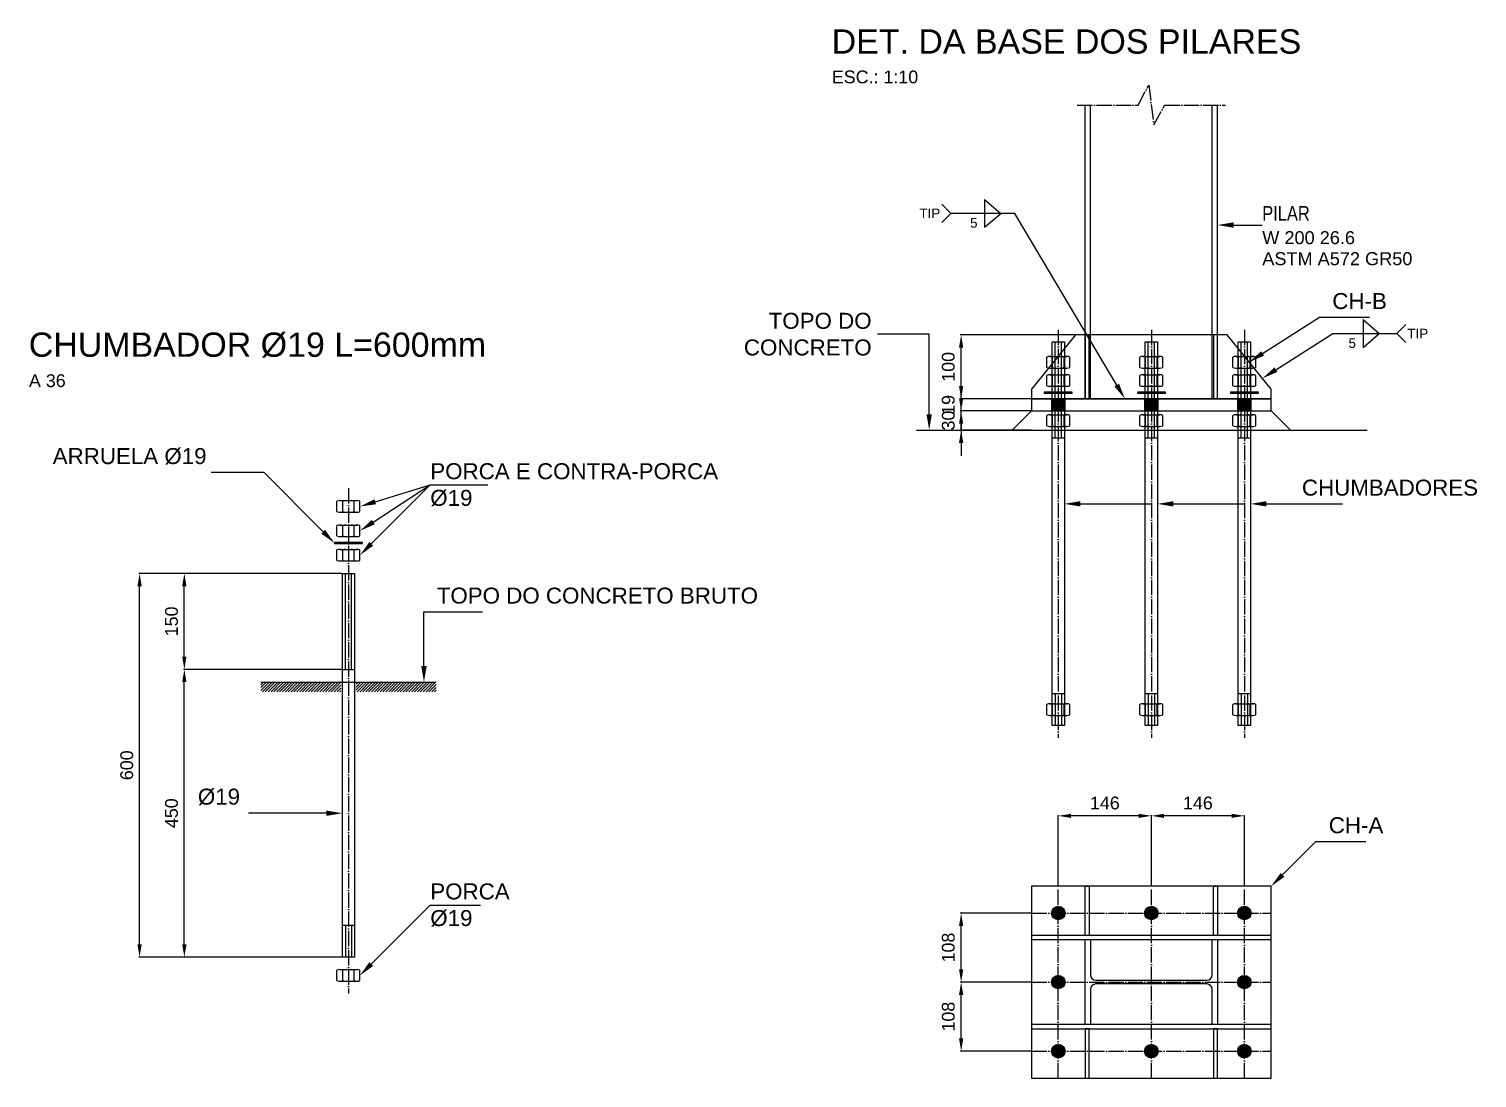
# Model space of a CAD drawing. Header units: inches. Extents: x 8 to 28272, y -1673 to 6287.
# Drawn here: x 23665 to 25930, y -1032 to 608 of the extents above; entities that cross this region are included whole.
import ezdxf

# ---------------------------------------------------------------- set-up
doc = ezdxf.new("R2010")
doc.units = ezdxf.units.IN
doc.header["$MEASUREMENT"] = 0
doc.linetypes.add('ACAD_ISO04W100', pattern=[30, 24, -3, 0, -3])
for name, color, linetype in [('CHU-CHUMBADOR', 1, 'Continuous'), ('DIM-1', 4, 'Continuous'), ('EIXO', 5, 'ACAD_ISO04W100'), ('FAB-CHAPA', 2, 'Continuous'), ('G-SIMBOLO', 4, 'Continuous'), ('PERFIL', 1, 'Continuous'), ('REGUA120', 2, 'Continuous'), ('REGUA140', 7, 'Continuous'), ('REGUA80', 4, 'Continuous')]:
    doc.layers.add(name, color=color, linetype=linetype)
doc.styles.get("Standard").update_dxf_attribs({"font": 'arial.ttf'})
doc.dimstyles.new('ISO-25', dxfattribs={"dimtxt": 2.5, "dimasz": 2.5, "dimexe": 1.25, "dimexo": 0.625, "dimtad": 1, "dimdsep": 46, "dimtxsty": 'Standard', "dimcen": 2.5, "dimclrt": 4, "dimadec": 0, "dimazin": 0, "dimtfac": 1, "dimtmove": 0, "dimatfit": 3, "dimfxl": 1, "dimarcsym": 0})
pattern_1 = [(45, (744.2103, 298.904), (-2.245064, 2.245064), [])]

# ---------------------------------------------------------------- blocks, each defined once
blk = doc.blocks.new('*D14')
at = {"color": 0, "lineweight": -2}
for p, q in [((-1265.9, -413.6), (-1513.7, -413.6)), ((-1512.5, -843.6), (-1512.5, -433.6)), ((-1265.9, -863.6), (-1513.7, -863.6))]:
    blk.add_line(p, q, dxfattribs=at)
at = {"color": 0}
for points in [[(-1509.1, -433.6), (-1515.8, -433.6), (-1512.5, -413.6)], [(-1515.8, -843.6), (-1509.1, -843.6), (-1512.5, -863.6)]]:
    blk.add_solid(points, dxfattribs=at)
at = {"layer": 'Defpoints', "color": 0}
for p in [(-1512.5, -413.6), (-1265.3, -413.6), (-1265.3, -863.6)]:
    blk.add_point(p, dxfattribs=at)
at = {"color": 3, "insert": (-1532.5, -638.6), "char_height": 20, "attachment_point": 5, "rotation": 90}
blk.add_mtext('450', dxfattribs=at)
blk = doc.blocks.new('*D15')
at = {"color": 0, "lineweight": -2}
for p, q in [((-1265.9, -263.6), (-1513.7, -263.6)), ((-1512.5, -393.6), (-1512.5, -283.6)), ((-1265.9, -413.6), (-1513.7, -413.6))]:
    blk.add_line(p, q, dxfattribs=at)
at = {"color": 0}
for points in [[(-1509.1, -283.6), (-1515.8, -283.6), (-1512.5, -263.6)], [(-1515.8, -393.6), (-1509.1, -393.6), (-1512.5, -413.6)]]:
    blk.add_solid(points, dxfattribs=at)
at = {"layer": 'Defpoints', "color": 0}
for p in [(-1512.5, -263.6), (-1265.3, -263.6), (-1265.3, -413.6)]:
    blk.add_point(p, dxfattribs=at)
at = {"color": 3, "insert": (-1532.5, -338.6), "char_height": 20, "attachment_point": 5, "rotation": 90}
blk.add_mtext('150', dxfattribs=at)
blk = doc.blocks.new('*D16')
at = {"color": 0, "lineweight": -2}
for p, q in [((-1265.9, -263.6), (-1583.7, -263.6)), ((-1582.5, -843.6), (-1582.5, -283.6)), ((-1265.9, -863.6), (-1583.7, -863.6))]:
    blk.add_line(p, q, dxfattribs=at)
at = {"color": 0}
for points in [[(-1579.1, -283.6), (-1585.8, -283.6), (-1582.5, -263.6)], [(-1585.8, -843.6), (-1579.1, -843.6), (-1582.5, -863.6)]]:
    blk.add_solid(points, dxfattribs=at)
at = {"layer": 'Defpoints', "color": 0}
for p in [(-1582.5, -263.6), (-1265.3, -263.6), (-1265.3, -863.6)]:
    blk.add_point(p, dxfattribs=at)
at = {"color": 3, "insert": (-1602.5, -563.6), "char_height": 20, "attachment_point": 5, "rotation": 90}
blk.add_mtext('600', dxfattribs=at)
blk = doc.blocks.new('*D17')
at = {"color": 0, "lineweight": -2}
for p, q in [((-297.5, 10.5), (-297.5, 30.5)), ((-188.1, -9.5), (-298.8, -9.5)), ((-297.5, -39.5), (-297.5, -9.5)), ((-188.1, -39.5), (-298.8, -39.5)), ((-297.5, -59.5), (-297.5, -79.5))]:
    blk.add_line(p, q, dxfattribs=at)
at = {"color": 0}
for points in [[(-300.8, 10.5), (-294.2, 10.5), (-297.5, -9.5)], [(-294.2, -59.5), (-300.8, -59.5), (-297.5, -39.5)]]:
    blk.add_solid(points, dxfattribs=at)
at = {"layer": 'Defpoints', "color": 0}
for p in [(-297.5, -9.5), (-187.5, -9.5), (-187.5, -39.5)]:
    blk.add_point(p, dxfattribs=at)
at = {"color": 3, "insert": (-317.5, -24.5), "char_height": 20, "attachment_point": 5, "rotation": 90}
blk.add_mtext('30', dxfattribs=at)
blk = doc.blocks.new('*D18')
at = {"color": 0, "lineweight": -2}
for p, q in [((-297.5, 29.5), (-297.5, 49.5)), ((-188.1, 9.5), (-298.8, 9.5)), ((-297.5, -9.5), (-297.5, 9.5)), ((-188.1, -9.5), (-298.8, -9.5)), ((-297.5, -29.5), (-297.5, -49.5))]:
    blk.add_line(p, q, dxfattribs=at)
at = {"color": 0}
for points in [[(-300.8, 29.5), (-294.2, 29.5), (-297.5, 9.5)], [(-294.2, -29.5), (-300.8, -29.5), (-297.5, -9.5)]]:
    blk.add_solid(points, dxfattribs=at)
at = {"layer": 'Defpoints', "color": 0}
for p in [(-297.5, 9.5), (-187.5, 9.5), (-187.5, -9.5)]:
    blk.add_point(p, dxfattribs=at)
at = {"color": 3, "insert": (-317.5, 0), "char_height": 20, "attachment_point": 5, "rotation": 90}
blk.add_mtext('19', dxfattribs=at)
blk = doc.blocks.new('*D19')
at = {"color": 0, "lineweight": -2}
for p, q in [((-119.1, 109.5), (-298.8, 109.5)), ((-297.5, 29.5), (-297.5, 89.5)), ((-188.1, 9.5), (-298.8, 9.5))]:
    blk.add_line(p, q, dxfattribs=at)
at = {"color": 0}
for points in [[(-294.2, 89.5), (-300.8, 89.5), (-297.5, 109.5)], [(-300.8, 29.5), (-294.2, 29.5), (-297.5, 9.5)]]:
    blk.add_solid(points, dxfattribs=at)
at = {"layer": 'Defpoints', "color": 0}
for p in [(-297.5, 109.5), (-118.5, 109.5), (-187.5, 9.5)]:
    blk.add_point(p, dxfattribs=at)
at = {"color": 3, "insert": (-317.5, 59.5), "char_height": 20, "attachment_point": 5, "rotation": 90}
blk.add_mtext('100', dxfattribs=at)
blk = doc.blocks.new('*D25')
at = {"color": 0, "lineweight": -2}
for p, q in [((-188.1, -902.7), (-298.8, -902.7)), ((-297.5, -990.7), (-297.5, -922.7)), ((-188.1, -1010.7), (-298.8, -1010.7))]:
    blk.add_line(p, q, dxfattribs=at)
at = {"color": 0}
for points in [[(-294.2, -922.7), (-300.8, -922.7), (-297.5, -902.7)], [(-300.8, -990.7), (-294.2, -990.7), (-297.5, -1010.7)]]:
    blk.add_solid(points, dxfattribs=at)
at = {"layer": 'Defpoints', "color": 0}
for p in [(-297.5, -902.7), (-187.5, -902.7), (-187.5, -1010.7)]:
    blk.add_point(p, dxfattribs=at)
at = {"color": 3, "insert": (-317.5, -956.7), "char_height": 20, "attachment_point": 5, "rotation": 90}
blk.add_mtext('108', dxfattribs=at)
blk = doc.blocks.new('*D26')
at = {"color": 0, "lineweight": -2}
for p, q in [((-188.1, -794.7), (-298.8, -794.7)), ((-297.5, -882.7), (-297.5, -814.7)), ((-188.1, -902.7), (-298.8, -902.7))]:
    blk.add_line(p, q, dxfattribs=at)
at = {"color": 0}
for points in [[(-294.2, -814.7), (-300.8, -814.7), (-297.5, -794.7)], [(-300.8, -882.7), (-294.2, -882.7), (-297.5, -902.7)]]:
    blk.add_solid(points, dxfattribs=at)
at = {"layer": 'Defpoints', "color": 0}
for p in [(-297.5, -794.7), (-187.5, -794.7), (-187.5, -902.7)]:
    blk.add_point(p, dxfattribs=at)
at = {"color": 3, "insert": (-317.5, -848.7), "char_height": 20, "attachment_point": 5, "rotation": 90}
blk.add_mtext('108', dxfattribs=at)
blk = doc.blocks.new('*D27')
at = {"color": 0, "lineweight": -2}
for p, q in [((-145.5, -752.1), (-145.5, -641.5)), ((-20, -642.7), (-125.5, -642.7)), ((0, -752.1), (0, -641.5))]:
    blk.add_line(p, q, dxfattribs=at)
at = {"color": 0}
for points in [[(-125.5, -639.4), (-125.5, -646), (-145.5, -642.7)], [(-20, -646), (-20, -639.4), (0, -642.7)]]:
    blk.add_solid(points, dxfattribs=at)
at = {"layer": 'Defpoints', "color": 0}
for p in [(-145.5, -642.7), (-145.5, -752.7), (0, -752.7)]:
    blk.add_point(p, dxfattribs=at)
at = {"color": 3, "insert": (-72.8, -622.7), "char_height": 20, "attachment_point": 5}
blk.add_mtext('146', dxfattribs=at)
blk = doc.blocks.new('*D28')
at = {"color": 0, "lineweight": -2}
for p, q in [((0, -752.1), (0, -641.5)), ((125.5, -642.7), (20, -642.7)), ((145.5, -752.1), (145.5, -641.5))]:
    blk.add_line(p, q, dxfattribs=at)
at = {"color": 0}
for points in [[(20, -639.4), (20, -646), (0, -642.7)], [(125.5, -646), (125.5, -639.4), (145.5, -642.7)]]:
    blk.add_solid(points, dxfattribs=at)
at = {"layer": 'Defpoints', "color": 0}
for p in [(0, -642.7), (0, -752.7), (145.5, -752.7)]:
    blk.add_point(p, dxfattribs=at)
at = {"color": 3, "insert": (72.8, -622.7), "char_height": 20, "attachment_point": 5}
blk.add_mtext('146', dxfattribs=at)
blk = doc.blocks.new('BASE TORRE')
h = blk.add_hatch()
h.set_pattern_fill('ANSI31', color=1, style=0)
h.set_pattern_definition(pattern_1)
h.paths.add_polyline_path([(-1392.95, -433.596), (-1392.95, -448.596), (-1267.815, -448.596), (-1267.815, -433.596)])
h = blk.add_hatch()
h.set_pattern_fill('ANSI31', color=1, style=0)
h.set_pattern_definition(pattern_1)
h.paths.add_polyline_path([(-1118.63, -433.596), (-1118.63, -448.596), (-1243.765, -448.596), (-1243.765, -433.596)])
at = {"color": 2}
for p, q in [((-260.85, 321.3), (-260.85, 277.75)), ((-260.85, 321.3), (-235.571, 299.525)), ((-313.5, 299.525), (-327.642, 313.667)), ((-313.5, 299.525), (-327.642, 285.383)), ((-213.5, 299.525), (-313.5, 299.525)), ((-260.85, 277.75), (-235.571, 299.525)), ((331.05, 133.3), (356.329, 111.525)), ((383.7, 111.525), (397.842, 125.667)), ((283.7, 111.525), (383.7, 111.525)), ((331.05, 89.75), (356.329, 111.525)), ((383.7, 111.525), (397.842, 97.383))]:
    blk.add_line(p, q, dxfattribs=at)
at = {"color": 1}
for p, q in [((-187.5, -9.525), (-217.5, -39.525)), ((187.5, -9.525), (217.5, -39.525)), ((-367.5, -39.525), (337.5, -39.525)), ((-1392.95, -433.596), (-1118.63, -433.596))]:
    blk.add_line(p, q, dxfattribs=at)
at = {"color": 2}
for points in [[(-54.159, 31.024), (-213.5, 299.525)], [(128.5, 281.25), (173.5, 281.25)], [(174.092, 80.447), (263, 137.025), (341, 137.025)], [(-347.5, -14.525), (-347.5, 110.475), (-428.5, 110.475)], [(194.792, 54.947), (283.7, 111.525)], [(-1295.375, -198.293), (-1387.697, -105.971), (-1470.697, -105.971)], [(-1220.12, -217.343), (-1127.798, -125.021), (-1037.799, -125.021)], [(-1216.872, -183.243), (-1127.798, -125.021)], [(-1213.901, -151.478), (-1127.798, -125.021)], [(-110.975, -154.762), (0, -154.762)], [(34.525, -154.762), (145.5, -154.762)], [(180.025, -154.762), (215.5, -154.762), (298.75, -154.762)], [(-1137.68, -408.596), (-1137.68, -323.596), (-1046.18, -323.596)], [(-1290.315, -638.596), (-1335.315, -638.596), (-1412.315, -638.596)], [(205.178, -735.034), (257.5, -682.712), (335.5, -682.712)], [(-1220.12, -874.493), (-1127.798, -782.171), (-1049.048, -782.171)]]:
    blk.add_lwpolyline(points, dxfattribs=at)
at = {"color": 1, "const_width": 10.525}
for points in [[(-150.762, -794.712, 1), (-140.238, -794.712, 1)], [(-5.262, -794.712, 1), (5.262, -794.712, 1)], [(140.238, -794.712, 1), (150.762, -794.712, 1)], [(-150.762, -902.712, 1), (-140.238, -902.712, 1)], [(140.238, -902.712, 1), (150.762, -902.712, 1)], [(-150.762, -1010.712, 1), (-140.238, -1010.712, 1)], [(-5.262, -1010.712, 1), (5.262, -1010.712, 1)], [(140.238, -1010.712, 1), (150.762, -1010.712, 1)]]:
    blk.add_lwpolyline(points, format="xyb", close=True, dxfattribs=at)
at = {"color": 2}
for points in [[(103.5, 281.25), (128.5, 285.417), (128.5, 277.083)], [(153, 67.025), (171.855, 83.962), (176.329, 76.932)], [(173.7, 41.525), (192.555, 58.462), (197.029, 51.432)], [(-41.4, 9.525), (-57.742, 28.898), (-50.575, 33.151)], [(-347.5, -39.525), (-351.667, -14.525), (-343.333, -14.525)], [(-1237.798, -158.821), (-1215.125, -147.495), (-1212.677, -155.461)], [(-135.975, -154.762), (-110.975, -150.596), (-110.975, -158.929)], [(9.525, -154.762), (34.525, -150.596), (34.525, -158.929)], [(155.025, -154.762), (180.025, -150.596), (180.025, -158.929)], [(-1237.798, -196.921), (-1219.151, -179.755), (-1214.592, -186.73)], [(-1277.697, -215.971), (-1298.321, -201.239), (-1292.429, -195.347)], [(-1237.798, -235.021), (-1223.067, -214.397), (-1217.174, -220.289)], [(-1137.68, -433.596), (-1141.846, -408.596), (-1133.513, -408.596)], [(-1265.315, -638.596), (-1290.315, -642.763), (-1290.315, -634.429)], [(187.5, -752.712), (202.231, -732.088), (208.124, -737.98)], [(-1237.798, -892.171), (-1223.067, -871.547), (-1217.174, -877.439)]]:
    blk.add_trace(points, dxfattribs=at)
at = {"color": 1}
for points in [[(-156.025, -9.525), (-134.975, -9.525), (-156.025, 9.525), (-134.975, 9.525)], [(-156.025, -9.525), (-134.975, -9.525), (-156.025, 9.525), (-134.975, 9.525)], [(-156.025, -9.525), (-134.975, -9.525), (-156.025, 9.525), (-134.975, 9.525)], [(-10.525, -9.525), (10.525, -9.525), (-10.525, 9.525), (10.525, 9.525)], [(-10.525, -9.525), (10.525, -9.525), (-10.525, 9.525), (10.525, 9.525)], [(134.975, -9.525), (156.025, -9.525), (134.975, 9.525), (156.025, 9.525)], [(134.975, -9.525), (156.025, -9.525), (134.975, 9.525), (156.025, 9.525)], [(134.975, -9.525), (156.025, -9.525), (134.975, 9.525), (156.025, 9.525)]]:
    blk.add_trace(points, dxfattribs=at)
at = {"layer": 'CHU-CHUMBADOR'}
for p, q in [((-163.492, 58.579), (-163.492, 74.771)), ((-158.994, 75.724), (-132.006, 75.724)), ((-154.496, 58.579), (-154.496, 74.771)), ((-136.504, 58.579), (-136.504, 74.771)), ((-127.508, 58.579), (-127.508, 74.771)), ((-17.992, 58.579), (-17.992, 74.771)), ((-13.494, 75.724), (13.494, 75.724)), ((-8.996, 58.579), (-8.996, 74.771)), ((8.996, 58.579), (8.996, 74.771)), ((17.992, 58.579), (17.992, 74.771)), ((127.508, 58.579), (127.508, 74.771)), ((132.006, 75.724), (158.994, 75.724)), ((136.504, 58.579), (136.504, 74.771)), ((154.496, 58.579), (154.496, 74.771)), ((163.492, 58.579), (163.492, 74.771)), ((-163.492, 30.004), (-163.492, 46.196)), ((-158.994, 57.626), (-132.006, 57.626)), ((-158.994, 47.149), (-132.006, 47.149)), ((-154.496, 30.004), (-154.496, 46.196)), ((-136.504, 30.004), (-136.504, 46.196)), ((-127.508, 30.004), (-127.508, 46.196)), ((-17.992, 30.004), (-17.992, 46.196)), ((-13.494, 57.626), (13.494, 57.626)), ((-13.494, 47.149), (13.494, 47.149)), ((-8.996, 30.004), (-8.996, 46.196)), ((8.996, 30.004), (8.996, 46.196)), ((17.992, 30.004), (17.992, 46.196)), ((127.508, 30.004), (127.508, 46.196)), ((132.006, 57.626), (158.994, 57.626)), ((132.006, 47.149), (158.994, 47.149)), ((136.504, 30.004), (136.504, 46.196)), ((154.496, 30.004), (154.496, 46.196)), ((163.492, 30.004), (163.492, 46.196)), ((-158.994, 29.051), (-132.006, 29.051)), ((-13.494, 29.051), (13.494, 29.051)), ((132.006, 29.051), (158.994, 29.051)), ((-163.492, -32.621), (-163.492, -16.429)), ((-158.994, -15.476), (-132.006, -15.476)), ((-154.496, -32.621), (-154.496, -16.429)), ((-136.504, -32.621), (-136.504, -16.429)), ((-127.508, -32.621), (-127.508, -16.429)), ((-17.992, -32.621), (-17.992, -16.429)), ((-13.494, -15.476), (13.494, -15.476)), ((-8.996, -32.621), (-8.996, -16.429)), ((8.996, -32.621), (8.996, -16.429)), ((17.992, -32.621), (17.992, -16.429)), ((127.508, -32.621), (127.508, -16.429)), ((132.006, -15.476), (158.994, -15.476)), ((136.504, -32.621), (136.504, -16.429)), ((154.496, -32.621), (154.496, -16.429)), ((163.492, -32.621), (163.492, -16.429)), ((-158.994, -33.574), (-132.006, -33.574)), ((-13.494, -33.574), (13.494, -33.574)), ((132.006, -33.574), (158.994, -33.574)), ((-1273.781, -166.917), (-1273.781, -150.725)), ((-1269.283, -149.772), (-1242.296, -149.772)), ((-1264.786, -166.917), (-1264.786, -150.725)), ((-1246.794, -166.917), (-1246.794, -150.725)), ((-1237.798, -166.917), (-1237.798, -150.725)), ((-1269.283, -167.87), (-1242.296, -167.87)), ((-1273.781, -205.017), (-1273.781, -188.825)), ((-1269.283, -187.872), (-1242.296, -187.872)), ((-1264.786, -205.017), (-1264.786, -188.825)), ((-1246.794, -205.017), (-1246.794, -188.825)), ((-1237.798, -205.017), (-1237.798, -188.825)), ((-1269.283, -205.97), (-1242.296, -205.97)), ((-1269.283, -225.972), (-1242.296, -225.972)), ((-1273.781, -243.117), (-1273.781, -226.925)), ((-1269.283, -244.07), (-1242.296, -244.07)), ((-1264.786, -243.117), (-1264.786, -226.925)), ((-1246.794, -243.117), (-1246.794, -226.925)), ((-1237.798, -243.117), (-1237.798, -226.925)), ((-163.492, -484.599), (-163.492, -468.406)), ((-158.994, -467.454), (-132.006, -467.454)), ((-154.496, -484.599), (-154.496, -468.406)), ((-136.504, -484.599), (-136.504, -468.406)), ((-127.508, -484.599), (-127.508, -468.406)), ((-17.992, -484.599), (-17.992, -468.406)), ((-13.494, -467.454), (13.494, -467.454)), ((-8.996, -484.599), (-8.996, -468.406)), ((8.996, -484.599), (8.996, -468.406)), ((17.992, -484.599), (17.992, -468.406)), ((127.508, -484.599), (127.508, -468.406)), ((132.006, -467.454), (158.994, -467.454)), ((136.504, -484.599), (136.504, -468.406)), ((154.496, -484.599), (154.496, -468.406)), ((163.492, -484.599), (163.492, -468.406)), ((-158.994, -485.551), (-132.006, -485.551)), ((-13.494, -485.551), (13.494, -485.551)), ((132.006, -485.551), (158.994, -485.551)), ((-1269.283, -883.122), (-1242.296, -883.122)), ((-1273.781, -900.267), (-1273.781, -884.075)), ((-1269.283, -901.22), (-1242.296, -901.22)), ((-1264.786, -900.267), (-1264.786, -884.075)), ((-1246.794, -900.267), (-1246.794, -884.075)), ((-1237.798, -900.267), (-1237.798, -884.075))]:
    blk.add_line(p, q, dxfattribs=at)
for points in [[(-167.407, 18.097), (-123.593, 18.097), (-123.593, 20.002), (-167.407, 20.002)], [(-21.907, 18.097), (21.907, 18.097), (21.907, 20.002), (-21.907, 20.002)], [(123.593, 18.097), (167.407, 18.097), (167.407, 20.002), (123.593, 20.002)], [(-1277.697, -216.923), (-1233.882, -216.923), (-1233.882, -215.018), (-1277.697, -215.018)]]:
    blk.add_lwpolyline(points, close=True, dxfattribs=at)
at = {"layer": 'CHU-CHUMBADOR', "linetype": 'Continuous'}
for centre, start, end in [((-158.994, 64.627), 66.086832, 113.913168), ((-149.998, 64.627), 90, 113.913168), ((-141.002, 64.627), 66.086832, 90), ((-132.006, 64.627), 66.086832, 113.913168), ((-13.494, 64.627), 66.086832, 113.913168), ((-4.498, 64.627), 90, 113.913168), ((4.498, 64.627), 66.086832, 90), ((13.494, 64.627), 66.086832, 113.913168), ((132.006, 64.627), 66.086832, 113.913168), ((141.002, 64.627), 90, 113.913168), ((149.998, 64.627), 66.086832, 90), ((158.994, 64.627), 66.086832, 113.913168), ((-158.994, 68.723), 246.086832, 293.913168), ((-158.994, 36.052), 66.086832, 113.913168), ((-149.998, 68.723), 246.086832, 270), ((-149.998, 36.052), 90, 113.913168), ((-141.002, 68.723), 270, 293.913168), ((-141.002, 36.052), 66.086832, 90), ((-132.006, 68.723), 246.086832, 293.913168), ((-132.006, 36.052), 66.086832, 113.913168), ((-13.494, 68.723), 246.086832, 293.913168), ((-13.494, 36.052), 66.086832, 113.913168), ((-4.498, 68.723), 246.086832, 270), ((-4.498, 36.052), 90, 113.913168), ((4.498, 68.723), 270, 293.913168), ((4.498, 36.052), 66.086832, 90), ((13.494, 68.723), 246.086832, 293.913168), ((13.494, 36.052), 66.086832, 113.913168), ((132.006, 68.723), 246.086832, 293.913168), ((132.006, 36.052), 66.086832, 113.913168), ((141.002, 68.723), 246.086832, 270), ((141.002, 36.052), 90, 113.913168), ((149.998, 68.723), 270, 293.913168), ((149.998, 36.052), 66.086832, 90), ((158.994, 68.723), 246.086832, 293.913168), ((158.994, 36.052), 66.086832, 113.913168), ((-158.994, 40.148), 246.086832, 293.913168), ((-149.998, 40.148), 246.086832, 270), ((-141.002, 40.148), 270, 293.913168), ((-132.006, 40.148), 246.086832, 293.913168), ((-13.494, 40.148), 246.086832, 293.913168), ((-4.498, 40.148), 246.086832, 270), ((4.498, 40.148), 270, 293.913168), ((13.494, 40.148), 246.086832, 293.913168), ((132.006, 40.148), 246.086832, 293.913168), ((141.002, 40.148), 246.086832, 270), ((149.998, 40.148), 270, 293.913168), ((158.994, 40.148), 246.086832, 293.913168), ((-158.994, -26.573), 66.086832, 113.913168), ((-149.998, -26.573), 90, 113.913168), ((-141.002, -26.573), 66.086832, 90), ((-132.006, -26.573), 66.086832, 113.913168), ((-13.494, -26.573), 66.086832, 113.913168), ((-4.498, -26.573), 90, 113.913168), ((4.498, -26.573), 66.086832, 90), ((13.494, -26.573), 66.086832, 113.913168), ((132.006, -26.573), 66.086832, 113.913168), ((141.002, -26.573), 90, 113.913168), ((149.998, -26.573), 66.086832, 90), ((158.994, -26.573), 66.086832, 113.913168), ((-158.994, -22.477), 246.086832, 293.913168), ((-149.998, -22.477), 246.086832, 270), ((-141.002, -22.477), 270, 293.913168), ((-132.006, -22.477), 246.086832, 293.913168), ((-13.494, -22.477), 246.086832, 293.913168), ((-4.498, -22.477), 246.086832, 270), ((4.498, -22.477), 270, 293.913168), ((13.494, -22.477), 246.086832, 293.913168), ((132.006, -22.477), 246.086832, 293.913168), ((141.002, -22.477), 246.086832, 270), ((149.998, -22.477), 270, 293.913168), ((158.994, -22.477), 246.086832, 293.913168), ((-1269.283, -160.868), 66.086832, 113.913168), ((-1260.288, -160.868), 90, 113.913168), ((-1251.292, -160.868), 66.086832, 90), ((-1242.296, -160.868), 66.086832, 113.913168), ((-1269.283, -156.773), 246.086832, 293.913168), ((-1260.288, -156.773), 246.086832, 270), ((-1251.292, -156.773), 270, 293.913168), ((-1242.296, -156.773), 246.086832, 293.913168), ((-1269.283, -198.968), 66.086832, 113.913168), ((-1260.288, -198.968), 90, 113.913168), ((-1251.292, -198.968), 66.086832, 90), ((-1242.296, -198.968), 66.086832, 113.913168), ((-1269.283, -194.873), 246.086832, 293.913168), ((-1269.283, -237.068), 66.086832, 113.913168), ((-1260.288, -194.873), 246.086832, 270), ((-1260.288, -237.068), 90, 113.913168), ((-1251.292, -194.873), 270, 293.913168), ((-1251.292, -237.068), 66.086832, 90), ((-1242.296, -194.873), 246.086832, 293.913168), ((-1242.296, -237.068), 66.086832, 113.913168), ((-1269.283, -232.973), 246.086832, 293.913168), ((-1260.288, -232.973), 246.086832, 270), ((-1251.292, -232.973), 270, 293.913168), ((-1242.296, -232.973), 246.086832, 293.913168), ((-158.994, -478.55), 66.086832, 113.913168), ((-149.998, -478.55), 90, 113.913168), ((-141.002, -478.55), 66.086832, 90), ((-132.006, -478.55), 66.086832, 113.913168), ((-13.494, -478.55), 66.086832, 113.913168), ((-4.498, -478.55), 90, 113.913168), ((4.498, -478.55), 66.086832, 90), ((13.494, -478.55), 66.086832, 113.913168), ((132.006, -478.55), 66.086832, 113.913168), ((141.002, -478.55), 90, 113.913168), ((149.998, -478.55), 66.086832, 90), ((158.994, -478.55), 66.086832, 113.913168), ((-158.994, -474.455), 246.086832, 293.913168), ((-149.998, -474.455), 246.086832, 270), ((-141.002, -474.455), 270, 293.913168), ((-132.006, -474.455), 246.086832, 293.913168), ((-13.494, -474.455), 246.086832, 293.913168), ((-4.498, -474.455), 246.086832, 270), ((4.498, -474.455), 270, 293.913168), ((13.494, -474.455), 246.086832, 293.913168), ((132.006, -474.455), 246.086832, 293.913168), ((141.002, -474.455), 246.086832, 270), ((149.998, -474.455), 270, 293.913168), ((158.994, -474.455), 246.086832, 293.913168), ((-1269.283, -894.218), 66.086832, 113.913168), ((-1260.288, -894.218), 90, 113.913168), ((-1251.292, -894.218), 66.086832, 90), ((-1242.296, -894.218), 66.086832, 113.913168), ((-1269.283, -890.123), 246.086832, 293.913168), ((-1260.288, -890.123), 246.086832, 270), ((-1251.292, -890.123), 270, 293.913168), ((-1242.296, -890.123), 246.086832, 293.913168)]:
    blk.add_arc(centre, 11.096, start, end, dxfattribs=at)
at = {"layer": 'EIXO', "color": 2}
for p, q in [((-145.5, -1052.712), (-145.5, -752.712)), ((0, -1052.712), (0, -752.712)), ((145.5, -1052.712), (145.5, -752.712)), ((-187.5, -794.712), (187.5, -794.712)), ((-187.5, -902.712), (187.5, -902.712)), ((-187.5, -1010.712), (187.5, -1010.712))]:
    blk.add_line(p, q, dxfattribs=at)
at = {"layer": 'EIXO', "color": 1}
blk.add_lwpolyline([(-115.92, 468.75), (-20.7, 468.75), (-4.14, 499.8), (4.14, 437.7), (20.7, 468.75), (115.92, 468.75)], dxfattribs=at)
at = {"layer": 'EIXO', "color": 2}
for points in [[(-145.5, 117.548), (-145.5, -520.552)], [(0, 117.548), (0, -520.552)], [(145.5, 117.548), (145.5, -520.552)], [(-1255.79, -130.246), (-1255.79, -920.746)]]:
    blk.add_lwpolyline(points, dxfattribs=at)
at = {"layer": 'FAB-CHAPA', "color": 3}
for points in [[(187.5, 9.525), (187.5, 24.525), (118.5, 109.525), (-118.5, 109.525), (-187.5, 24.525), (-187.5, 9.525)], [(-187.5, -1052.712), (187.5, -1052.712), (187.5, -752.712), (-187.5, -752.712)]]:
    blk.add_lwpolyline(points, close=True, dxfattribs=at)
at = {"layer": 'FAB-CHAPA', "color": 6}
for points in [[(-103.5, 9.525), (-97.15, 9.525), (-97.15, 109.525), (-103.5, 109.525)], [(97.15, 9.525), (103.5, 9.525), (103.5, 109.525), (97.15, 109.525)], [(-187.5, -9.525), (187.5, -9.525), (187.5, 9.525), (-187.5, 9.525)]]:
    blk.add_lwpolyline(points, close=True, dxfattribs=at)
at = {"layer": 'FAB-CHAPA', "color": 1}
for points in [[(-156.025, -9.525), (-134.975, -9.525), (-134.975, 9.525), (-156.025, 9.525)], [(-156.025, -9.525), (-134.975, -9.525), (-134.975, 9.525), (-156.025, 9.525)], [(-156.025, -9.525), (-134.975, -9.525), (-134.975, 9.525), (-156.025, 9.525)], [(-10.525, -9.525), (10.525, -9.525), (10.525, 9.525), (-10.525, 9.525)], [(-10.525, -9.525), (10.525, -9.525), (10.525, 9.525), (-10.525, 9.525)], [(134.975, -9.525), (156.025, -9.525), (156.025, 9.525), (134.975, 9.525)], [(134.975, -9.525), (156.025, -9.525), (156.025, 9.525), (134.975, 9.525)], [(134.975, -9.525), (156.025, -9.525), (156.025, 9.525), (134.975, 9.525)]]:
    blk.add_lwpolyline(points, close=True, dxfattribs=at)
at = {"layer": 'FAB-CHAPA', "color": 4}
for points in [[(-103.5, -752.712), (-97.15, -752.712), (-97.15, -829.862), (-103.5, -829.862)], [(97.15, -752.712), (103.5, -752.712), (103.5, -829.862), (97.15, -829.862)], [(-187.5, -836.212), (187.5, -836.212), (187.5, -829.862), (-187.5, -829.862)], [(-187.5, -975.562), (187.5, -975.562), (187.5, -969.212), (-187.5, -969.212)], [(-103.5, -1052.712), (-97.15, -1052.712), (-97.15, -975.562), (-103.5, -975.562)], [(97.15, -1052.712), (103.5, -1052.712), (103.5, -975.562), (97.15, -975.562)]]:
    blk.add_lwpolyline(points, close=True, dxfattribs=at)
at = {"layer": 'FAB-CHAPA', "color": 1, "linetype": 'Continuous'}
for centre in [(-145.5, -794.712), (0, -794.712), (145.5, -794.712), (-145.5, -902.712), (145.5, -902.712), (-145.5, -1010.712), (0, -1010.712), (145.5, -1010.712)]:
    blk.add_circle(centre, 10.525, dxfattribs=at)
at = {"layer": 'G-SIMBOLO', "color": 2}
blk.add_line((331.05, 133.3), (331.05, 89.75), dxfattribs=at)
at = {"layer": 'PERFIL'}
for p, q in [((-103.5, 9.525), (-103.5, 468.75)), ((-95.1, 9.525), (-95.1, 468.75)), ((95.1, 9.525), (95.1, 468.75)), ((103.5, 9.525), (103.5, 468.75)), ((-150.262, -51.502), (-150.262, 98.498)), ((-140.738, -51.502), (-140.738, 98.498)), ((-4.762, -51.502), (-4.762, 98.498)), ((4.762, -51.502), (4.762, 98.498)), ((140.738, -51.502), (140.738, 98.498)), ((150.262, -51.502), (150.262, 98.498)), ((-155.025, -51.502), (-135.975, -51.502)), ((-9.525, -51.502), (9.525, -51.502)), ((135.975, -51.502), (155.025, -51.502)), ((-1260.552, -413.596), (-1260.552, -263.596)), ((-1251.027, -413.596), (-1251.027, -263.596)), ((-1265.315, -413.596), (-1246.265, -413.596)), ((-155.025, -451.502), (-135.975, -451.502)), ((-150.262, -451.502), (-150.262, -501.502)), ((-140.738, -451.502), (-140.738, -501.502)), ((-9.525, -451.502), (9.525, -451.502)), ((-4.762, -451.502), (-4.762, -501.502)), ((4.762, -451.502), (4.762, -501.502)), ((135.975, -451.502), (155.025, -451.502)), ((140.738, -451.502), (140.738, -501.502)), ((150.262, -451.502), (150.262, -501.502)), ((-1265.315, -813.596), (-1246.265, -813.596)), ((-1260.552, -813.596), (-1260.552, -863.596)), ((-1251.027, -813.596), (-1251.027, -863.596))]:
    blk.add_line(p, q, dxfattribs=at)
for points in [[(-135.975, 98.498), (-135.975, -501.502), (-155.025, -501.502), (-155.025, 98.498)], [(9.525, 98.498), (9.525, -501.502), (-9.525, -501.502), (-9.525, 98.498)], [(155.025, 98.498), (155.025, -501.502), (135.975, -501.502), (135.975, 98.498)], [(-1246.265, -263.596), (-1246.265, -863.596), (-1265.315, -863.596), (-1265.315, -263.596)]]:
    blk.add_lwpolyline(points, close=True, dxfattribs=at)
at = {"layer": 'PERFIL', "color": 6}
blk.add_lwpolyline([(103.5, -836.212), (103.5, -969.212), (95.1, -969.212), (95.1, -914.012, 0.41421356), (86.7, -905.612), (-86.7, -905.612, 0.41421356), (-95.1, -914.012), (-95.1, -969.212), (-103.5, -969.212), (-103.5, -836.212), (-95.1, -836.212), (-95.1, -891.412, 0.41421356), (-86.7, -899.812), (86.7, -899.812, 0.41421356), (95.1, -891.412), (95.1, -836.212), (103.5, -836.212)], format="xyb", close=True, dxfattribs=at)
at = {"color": 3, "char_height": 25}
for s, insert, attachment_point in [('CH-B', (283, 149.525), 7), ('TOPO DO \\PCONCRETO', (-437.5, 110.475), 6), ('ARRUELA %%c19', (-1477.697, -93.471), 9), ('PORCA E CONTRA-PORCA\\P%%c19', (-1127.798, -125.021), 4), ('CHUMBADORES', (235.5, -142.262), 7), ('TOPO DO CONCRETO BRUTO', (-1117.68, -311.096), 7), ('%%c19', (-1425.315, -626.096), 9), ('CH-A', (277.5, -670.212), 7), ('PORCA\\P%%c19', (-1127.798, -782.171), 4)]:
    blk.add_mtext(s, dxfattribs=dict(at, insert=insert, attachment_point=attachment_point))
at = {"layer": 'DIM-1', "color": 3, "char_height": 15, "attachment_point": 5}
for s, insert in [('TIP', (-346.5, 299.525)), ('5', (-277.672, 284.462)), ('TIP', (416.7, 111.525)), ('5', (314.228, 96.462))]:
    blk.add_mtext(s, dxfattribs=dict(at, insert=insert))
at = {"layer": 'REGUA120', "color": 6, "char_height": 38, "attachment_point": 7}
for s, insert in [('DET. DA BASE DOS PILARES', (-500, 548.774)), ('CHUMBADOR %%c19 L=600mm', (-1755.79, 73.744))]:
    blk.add_mtext(s, dxfattribs=dict(at, insert=insert))
at = {"layer": 'REGUA140', "color": 3, "linetype": 'Continuous', "width": 0.8}
blk.add_text('PILAR', height=23, dxfattribs=at).set_placement((173.5, 288.036))
at = {"layer": 'REGUA80', "color": 2, "char_height": 20, "attachment_point": 7}
for s, insert in [('ESC.: 1:10', (-499.753, 502.593)), ('A 36', (-1755.543, 27.563))]:
    blk.add_mtext(s, dxfattribs=dict(at, insert=insert))
at = {"layer": 'REGUA80', "color": 3, "char_height": 20.3, "attachment_point": 7}
for s, insert in [('W 200 26.6', (173.5, 251.091)), ('ASTM A572 GR50', (173.5, 218.2))]:
    blk.add_mtext(s, dxfattribs=dict(at, insert=insert))
at = {"color": 2}
for base, p1, p2, text, picture, middle in [((-297.5, 109.525), (-187.5, 9.525), (-118.5, 109.525), '100', '*D19', (-297.5, 59.525)), ((-297.5, 9.525), (-187.5, -9.525), (-187.5, 9.525), '19', '*D18', (-297.5, 0)), ((-297.5, -9.525), (-187.5, -39.525), (-187.5, -9.525), '30', '*D17', (-297.5, -24.525)), ((-1582.475, -263.596), (-1265.315, -863.596), (-1265.315, -263.596), '600', '*D16', (-1582.475, -563.596)), ((-1512.475, -263.596), (-1265.315, -413.596), (-1265.315, -263.596), '150', '*D15', (-1512.475, -338.596)), ((-1512.475, -413.596), (-1265.315, -863.596), (-1265.315, -413.596), '450', '*D14', (-1512.475, -638.596)), ((-297.5, -794.712), (-187.5, -902.712), (-187.5, -794.712), '108', '*D26', (-297.5, -848.712)), ((-297.5, -902.712), (-187.5, -1010.712), (-187.5, -902.712), '108', '*D25', (-297.5, -956.712))]:
    dim = blk.add_linear_dim(base=base, p1=p1, p2=p2, angle=90, text=text, dimstyle='ISO-25', override={"dimtxt": 20, "dimasz": 20, "dimgap": 10, "dimclrt": 3}, dxfattribs=at)
    dim.commit()
    dim.dimension.update_dxf_attribs({"geometry": picture, "text_midpoint": middle, "dimtype": 160})
for base, p1, p2, picture, middle in [((-145.5, -642.712), (0, -752.712), (-145.5, -752.712), '*D27', (-72.75, -622.712)), ((0, -642.712), (145.5, -752.712), (0, -752.712), '*D28', (72.75, -622.712))]:
    dim = blk.add_linear_dim(base=base, p1=p1, p2=p2, text='146', dimstyle='ISO-25', override={"dimtxt": 20, "dimasz": 20, "dimgap": 10, "dimclrt": 3}, dxfattribs=at)
    dim.commit()
    dim.dimension.update_dxf_attribs({"geometry": picture, "text_midpoint": middle})

msp = doc.modelspace()

# ---------------------------------------------------------------- block references
msp.add_blockref('BASE TORRE', (25420.75, 20.48))

doc.saveas('drawing.dxf')
